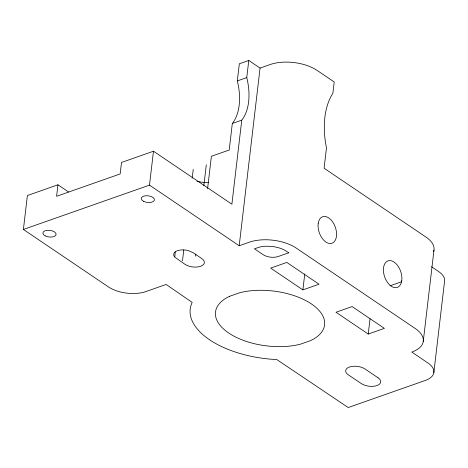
<?xml version="1.0" encoding="UTF-8"?>
<svg xmlns="http://www.w3.org/2000/svg" width="468" height="468" viewBox="0 0 468 468"><rect width="100%" height="100%" fill="white"/><g stroke="black" fill="none" stroke-linecap="round" stroke-linejoin="round"><path stroke-width="0.7" d="M23.4 229.455L149.491 185.135L239.195 245.753L249.233 242.225A33.491 16.848 6.7 0 1 296.232 248.081L415.233 328.495A33.485 16.848 6.7 0 1 411.793 352.076L427.91 362.969A24.786 12.466 6.7 0 1 425.365 380.425L348.198 407.546L276.764 359.547A80.385 40.429 6.7 0 1 192.178 302.386L166.122 284.456L145.946 291.546A26.793 13.478 6.7 0 1 108.348 286.861L23.4 229.455L27.384 195.53L57.95 184.79L68.626 192.003M57.95 184.79L56.599 196.285L120.147 173.956L121.499 162.454L153.475 151.217L231.894 204.206L241.763 120.153A49.198 29.648 70.6 0 0 246.759 77.606L248.777 60.454L239.335 63.771L237.317 80.923A49.198 29.648 70.6 0 1 232.321 123.476L229.203 150.023L211.396 156.277L207.599 188.622M149.491 185.135L153.475 151.217M174.617 256.856L173.891 255.721A11.051 5.557 6.7 0 1 188.183 250.567L192.921 252.585L201.632 258.476A11.051 5.557 6.7 0 1 200.655 266.274A11.051 5.557 6.7 0 1 185.135 264.42L174.821 257.184L175.207 251.807M182.497 260.799L183.772 249.97M192.225 177.998L193.237 169.375M195.56 256.207L195.811 254.042M203.849 185.626L206.3 164.783M239.195 245.753L260.062 68.082L248.777 60.454M302.89 289.885L270.656 268.1L286.79 262.425L319.03 284.211L302.89 289.885L304.767 273.915M368.234 334.041L336.001 312.255L352.135 306.587L384.374 328.372L368.234 334.041L370.024 318.796M423.248 341.505L433.982 250.082M433.842 372.592L444.577 281.174A24.786 12.466 6.7 0 0 438.645 271.551L431.484 266.707M260.062 68.082L270.1 64.555A33.491 16.848 6.7 0 1 317.099 70.411L334.21 81.976L332.883 93.272A72.382 43.612 70.6 0 0 326.471 147.894L324.084 168.223L425.974 237.071A33.485 16.848 6.7 0 1 433.584 251.696M237.317 80.923L246.759 77.606M232.321 123.476L241.763 120.153M390.031 285.802L401.468 281.783M208.254 182.625A24.564 12.355 6.7 0 1 196.993 181.28M401.807 280.326L401.129 283.239A14.069 8.477 70.6 0 1 385.696 279.419A14.069 8.477 70.6 0 1 390.078 260.588A14.069 8.477 70.6 0 1 401.807 280.326M229.577 296.297L226.506 297.876A54.926 27.63 6.7 0 0 228.688 333A54.926 27.63 6.7 0 0 296.39 345.097L300.433 344.179L310.518 340.634L313.583 339.054A54.926 27.63 6.7 0 0 311.401 303.931A54.926 27.63 6.7 0 0 243.705 291.827L239.663 292.752L229.577 296.297M288.82 252.779L278.249 256.493A10.717 5.394 6.7 0 1 263.197 254.715L254.422 248.789L259.582 247.11A20.92 10.524 6.7 0 1 267.105 246.221L272.534 246.531A20.92 10.524 6.7 0 1 284.854 250.257L288.82 252.779M378.103 377.834L365.034 369A11.051 5.557 6.7 0 0 349.537 366.994A11.051 5.557 6.7 0 0 348.256 374.763L361.325 383.59A11.051 5.557 6.7 0 0 376.828 385.597A11.051 5.557 6.7 0 0 378.103 377.834M143.588 201.328A6.657 3.346 6.7 0 0 154.358 200.263A6.657 3.346 6.7 0 0 145.554 195.759A6.657 3.346 6.7 0 0 143.588 201.328M45.267 235.907A6.657 3.346 6.7 0 0 56.02 234.807A6.657 3.346 6.7 0 0 47.174 230.32A6.657 3.346 6.7 0 0 45.267 235.907M318.17 223.803A14.069 8.477 70.6 0 0 330.66 243.535A14.069 8.477 70.6 0 0 333.117 222.622A14.069 8.477 70.6 0 0 318.17 223.803"/></g></svg>
